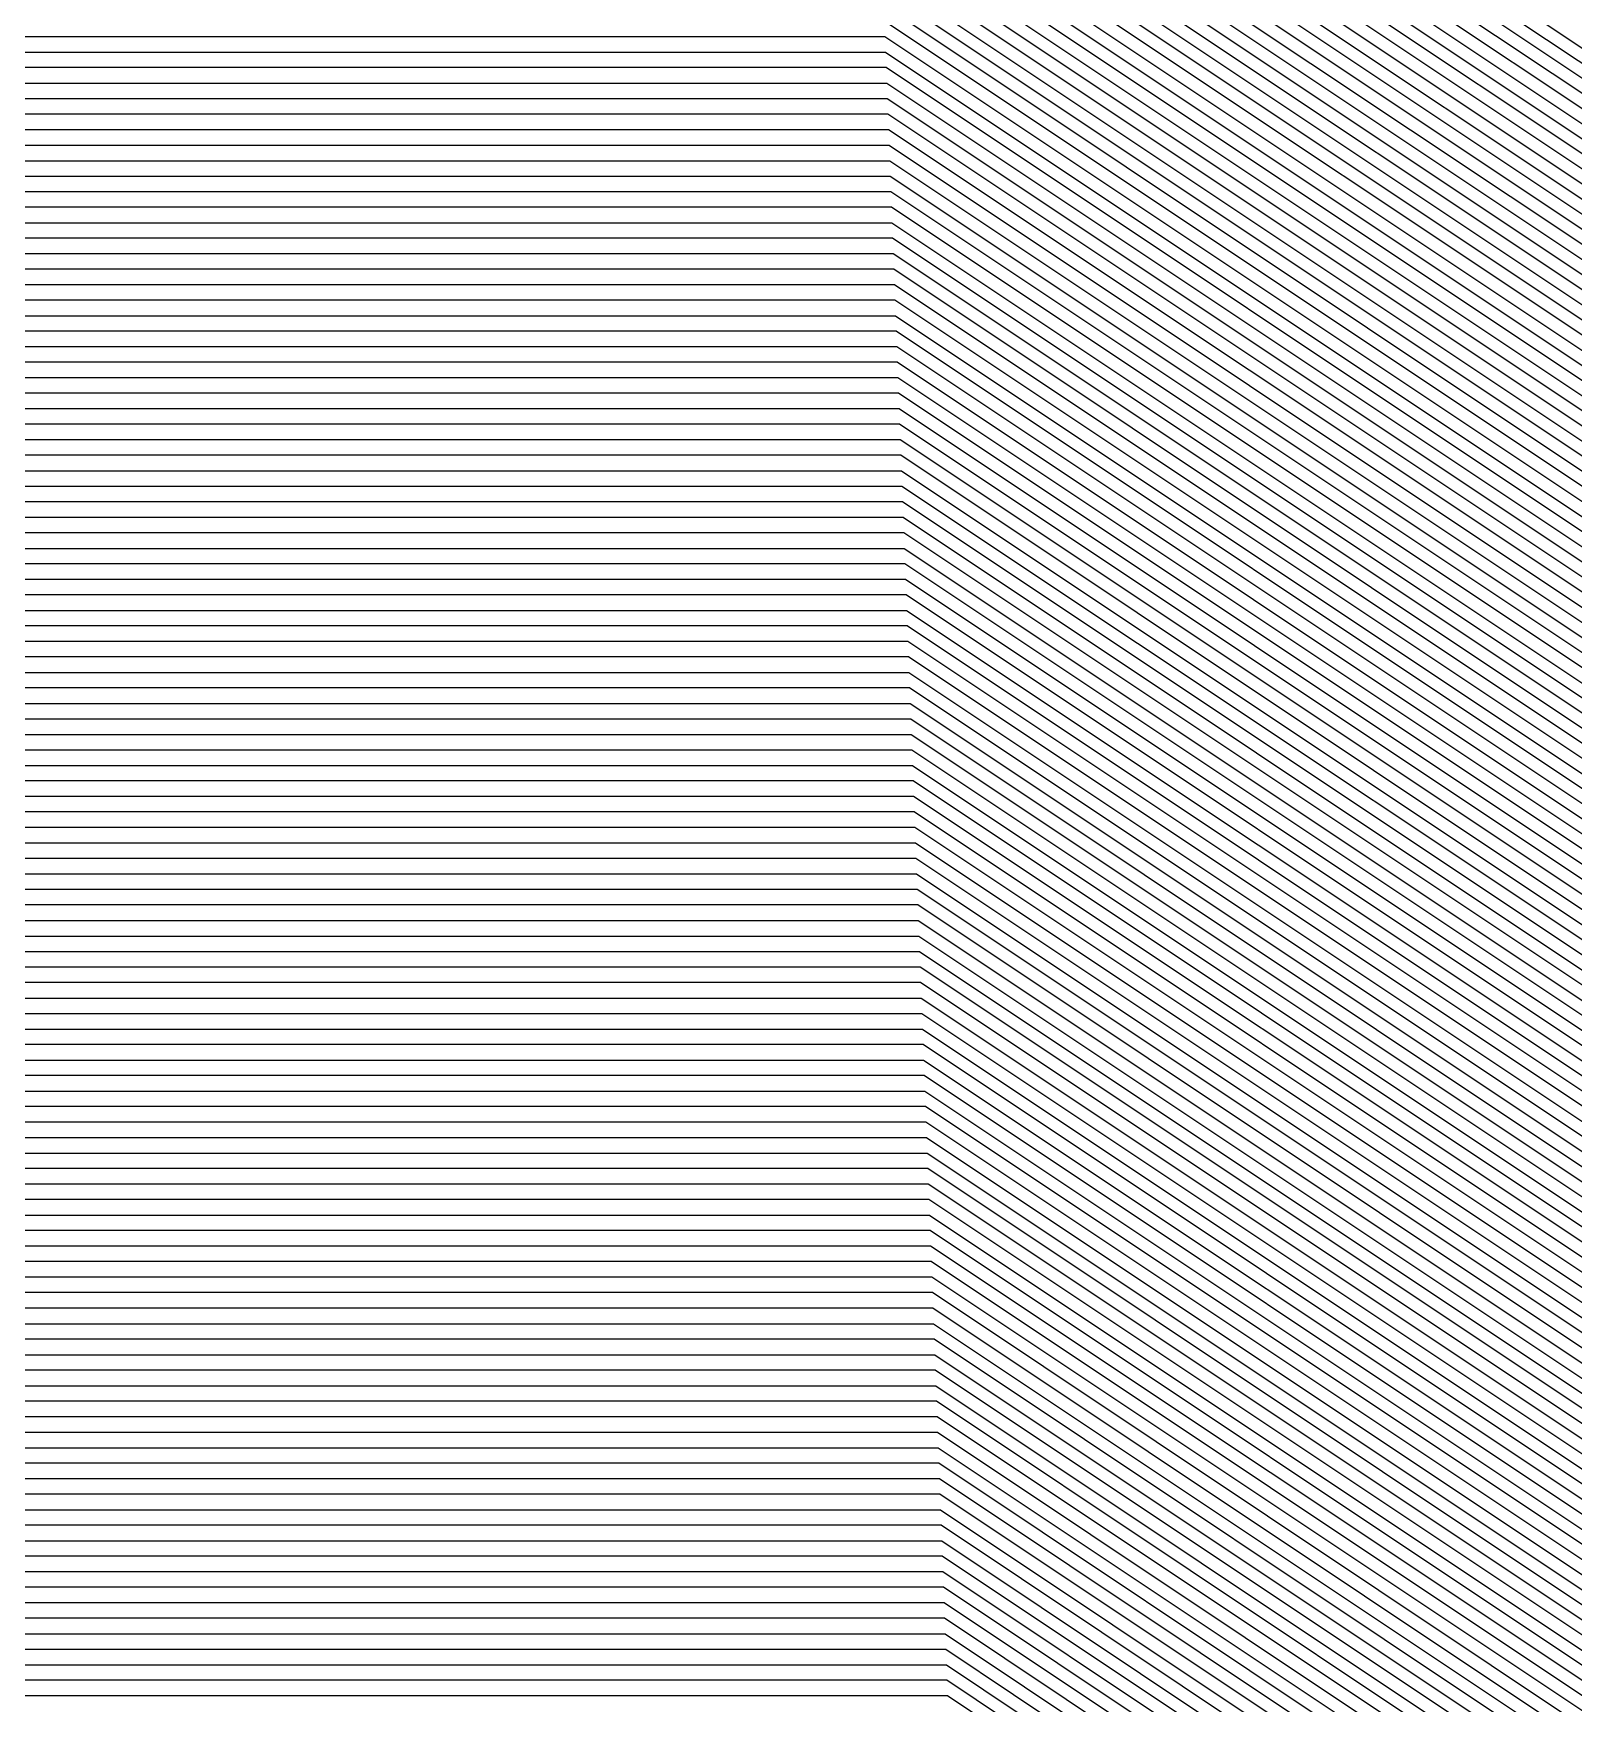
# Model space of a CAD drawing. Extents: x 7084 to 11035, y 13750 to 16729.
# Drawn here: x 8748.69 to 8791.9, y 14707.37 to 14754.21 of the extents above; entities that cross this region are included whole.
import ezdxf

# ---------------------------------------------------------------- set-up
doc = ezdxf.new("R2010")
doc.units = 0
doc.layers.add('Default', color=7, linetype='Continuous')

msp = doc.modelspace()

# ---------------------------------------------------------------- linework, layer by layer
at = {"layer": 'Default'}
for points in [[(8784.56, 14701.196), (8774.319, 14708.023), (8645.093, 14708.023), (8640.186, 14715.064), (8590.163, 14879.723), (8587.603, 14887.403), (8577.182, 14939.51), (8577.182, 14944.418), (8562.592, 15081.98), (8564.939, 15087.314), (8573.276, 15191.529), (8576.049, 15197.289), (8576.903, 15199.849), (8578.183, 15206.677), (8636.543, 15327.565)], [(8637.06, 15327.262), (8578.929, 15206.849), (8577.6, 15199.759), (8576.714, 15197.1), (8573.834, 15191.118), (8565.529, 15087.314), (8563.092, 15081.775), (8577.625, 14944.754), (8577.625, 14939.658), (8588.005, 14887.756), (8590.664, 14879.78), (8640.49, 14715.77), (8645.586, 14708.458), (8774.303, 14708.458), (8784.937, 14701.368), (8942.72, 14697.216)], [(8637.577, 15326.958), (8579.676, 15207.021), (8578.298, 15199.669), (8577.379, 15196.912), (8574.392, 15190.708), (8566.12, 15087.314), (8563.593, 15081.57), (8578.068, 14945.09), (8578.068, 14939.806), (8588.407, 14888.109), (8591.164, 14879.838), (8640.793, 14716.475), (8646.078, 14708.893), (8774.286, 14708.893), (8785.315, 14701.541), (8942.473, 14697.405), (8953.043, 14698.094), (9161.898, 14662.94)], [(8638.094, 15326.654), (8580.423, 15207.194), (8578.995, 15199.579), (8578.043, 15196.723), (8574.95, 15190.298), (8566.711, 15087.314), (8564.093, 15081.365), (8578.511, 14945.427), (8578.511, 14939.954), (8588.809, 14888.462), (8591.665, 14879.895), (8641.097, 14717.181), (8646.57, 14709.328), (8774.27, 14709.328), (8785.692, 14701.713), (8942.227, 14697.594)], [(8941.981, 14697.783), (8786.07, 14701.885), (8774.253, 14709.763), (8647.063, 14709.763), (8641.401, 14717.887), (8592.166, 14879.952), (8589.211, 14888.815), (8578.954, 14940.101), (8578.954, 14945.763), (8564.594, 15081.16), (8567.302, 15087.314), (8575.508, 15189.887), (8578.708, 15196.534), (8579.693, 15199.488), (8581.17, 15207.366), (8638.611, 15326.351)], [(8941.735, 14697.971), (8786.447, 14702.058), (8774.237, 14710.198), (8647.555, 14710.198), (8641.704, 14718.592), (8592.666, 14880.01), (8589.613, 14889.168), (8579.397, 14940.249), (8579.397, 14946.1), (8565.094, 15080.955), (8567.893, 15087.314), (8576.066, 15189.477), (8579.373, 15196.345), (8580.39, 15199.398), (8581.916, 15207.538), (8639.128, 15326.047)], [(8641.195, 15324.833), (8584.903, 15208.228), (8583.18, 15199.037), (8582.031, 15195.59), (8578.298, 15187.836), (8570.256, 15087.314), (8567.097, 15080.134), (8581.17, 14947.445), (8581.17, 14940.84), (8591.222, 14890.579), (8594.668, 14880.24), (8642.919, 14721.415), (8649.524, 14711.938), (8774.171, 14711.938), (8787.957, 14702.747), (8940.75, 14698.726)], [(8940.504, 14698.915), (8788.335, 14702.919), (8774.155, 14712.372), (8650.017, 14712.372), (8643.222, 14722.121), (8595.169, 14880.297), (8591.624, 14890.932), (8581.613, 14940.987), (8581.613, 14947.782), (8567.597, 15079.929), (8570.847, 15087.314), (8578.856, 15187.426), (8582.696, 15195.402), (8583.878, 15198.947), (8585.65, 15208.4), (8641.712, 15324.529)], [(8939.519, 14699.67), (8789.844, 14703.609), (8774.089, 14714.112), (8651.986, 14714.112), (8644.437, 14724.944), (8597.171, 14880.527), (8593.232, 14892.343), (8583.385, 14941.578), (8583.385, 14949.128), (8569.599, 15079.108), (8573.21, 15087.314), (8581.088, 15185.785), (8585.355, 15194.647), (8586.668, 15198.586), (8588.637, 15209.089), (8643.78, 15323.315)], [(8644.297, 15323.011), (8589.384, 15209.261), (8587.365, 15198.495), (8586.019, 15194.458), (8581.646, 15185.374), (8573.801, 15087.314), (8570.1, 15078.903), (8583.828, 14949.464), (8583.828, 14941.726), (8593.634, 14892.696), (8597.672, 14880.584), (8644.74, 14725.65), (8652.479, 14714.547), (8774.073, 14714.547), (8790.222, 14703.781), (8939.273, 14699.859), (8954.749, 14700.868), (9152.83, 14667.528)], [(8644.814, 15322.707), (8590.13, 15209.434), (8588.063, 15198.405), (8586.684, 15194.269), (8582.204, 15184.964), (8574.392, 15087.314), (8570.601, 15078.698), (8584.271, 14949.801), (8584.271, 14941.874), (8594.036, 14893.049), (8598.172, 14880.642), (8645.044, 14726.355), (8652.971, 14714.982), (8774.056, 14714.982), (8790.599, 14703.953), (8939.027, 14700.047), (8954.881, 14701.081)], [(8938.781, 14700.236), (8790.977, 14704.126), (8774.04, 14715.417), (8653.463, 14715.417), (8645.348, 14727.061), (8598.673, 14880.699), (8594.439, 14893.402), (8584.715, 14942.021), (8584.715, 14950.137), (8571.101, 15078.493), (8574.983, 15087.314), (8582.762, 15184.554), (8587.349, 15194.081), (8588.76, 15198.315), (8590.877, 15209.606), (8645.331, 15322.404)], [(8938.535, 14700.425), (8791.354, 14704.298), (8774.024, 14715.852), (8653.956, 14715.852), (8645.651, 14727.767), (8599.173, 14880.757), (8594.841, 14893.755), (8585.158, 14942.169), (8585.158, 14950.473), (8571.602, 15078.288), (8575.573, 15087.314), (8583.32, 15184.143), (8588.013, 15193.892), (8589.458, 15198.225), (8591.624, 15209.778), (8645.848, 15322.1)], [(8646.365, 15321.796), (8592.371, 15209.951), (8590.155, 15198.134), (8588.678, 15193.703), (8583.878, 15183.733), (8576.164, 15087.314), (8572.102, 15078.083), (8585.601, 14950.81), (8585.601, 14942.317), (8595.243, 14894.108), (8599.674, 14880.814), (8645.955, 14728.472), (8654.448, 14716.287), (8774.007, 14716.287), (8791.732, 14704.47), (8938.288, 14700.614), (8955.275, 14701.721), (9150.04, 14668.939)], [(8647.399, 15321.189), (8593.864, 15210.295), (8591.55, 15197.954), (8590.007, 15193.326), (8584.994, 15182.912), (8577.346, 15087.314), (8573.103, 15077.672), (8586.487, 14951.483), (8586.487, 14942.612), (8596.047, 14894.813), (8600.675, 14880.929), (8646.562, 14729.884), (8655.433, 14717.156), (8773.974, 14717.156), (8792.487, 14704.815)], [(8792.864, 14704.987), (8773.958, 14717.591), (8655.925, 14717.591), (8646.866, 14730.589), (8601.176, 14880.986), (8596.449, 14895.166), (8586.93, 14942.76), (8586.93, 14951.819), (8573.604, 15077.467), (8577.937, 15087.314), (8585.552, 15182.502), (8590.672, 15193.137), (8592.248, 15197.864), (8594.611, 15210.468), (8647.916, 15320.886)], [(8648.433, 15320.582), (8595.358, 15210.64), (8592.945, 15197.773), (8591.337, 15192.948), (8586.11, 15182.092), (8578.527, 15087.314), (8574.104, 15077.262), (8587.373, 14952.156), (8587.373, 14942.908), (8596.851, 14895.519), (8601.676, 14881.044), (8647.169, 14731.295), (8656.417, 14718.026), (8773.942, 14718.026), (8793.242, 14705.16), (8937.304, 14701.368), (8955.8, 14702.575)], [(8793.619, 14705.332), (8773.925, 14718.461), (8656.91, 14718.461), (8647.473, 14732.001), (8602.177, 14881.101), (8597.253, 14895.872), (8587.816, 14943.055), (8587.816, 14952.492), (8574.605, 15077.057), (8579.118, 15087.314), (8586.668, 15181.682), (8592.001, 15192.759), (8593.643, 15197.683), (8596.104, 15210.812), (8648.95, 15320.278)], [(8793.997, 14705.504), (8773.909, 14718.896), (8657.402, 14718.896), (8647.777, 14732.707), (8602.677, 14881.159), (8597.655, 14896.225), (8588.26, 14943.203), (8588.26, 14952.829), (8575.106, 15076.852), (8579.709, 15087.314), (8587.226, 15181.271), (8592.666, 15192.571), (8594.34, 15197.593), (8596.851, 15210.985), (8649.467, 15319.975)], [(8794.374, 14705.676), (8773.892, 14719.331), (8657.894, 14719.331), (8648.08, 14733.412), (8603.178, 14881.216), (8598.057, 14896.577), (8588.703, 14943.351), (8588.703, 14953.165), (8575.606, 15076.647), (8580.3, 15087.314), (8587.784, 15180.861), (8593.331, 15192.382), (8595.038, 15197.502), (8597.598, 15211.157), (8649.984, 15319.671)], [(9198.389, 14676.111), (9181.863, 14683.069), (9164.901, 14683.504), (9144.46, 14671.762), (8956.325, 14703.428), (8936.319, 14702.123), (8794.752, 14705.849), (8773.876, 14719.766), (8658.387, 14719.766), (8648.384, 14734.118), (8603.678, 14881.274), (8598.459, 14896.93), (8589.146, 14943.498), (8589.146, 14953.501), (8576.107, 15076.442), (8580.891, 15087.314), (8588.342, 15180.451), (8593.995, 15192.193), (8595.735, 15197.412), (8598.345, 15211.329), (8650.501, 15319.368)], [(8795.129, 14706.021), (8773.859, 14720.201), (8658.879, 14720.201), (8648.687, 14734.824), (8604.179, 14881.331), (8598.861, 14897.283), (8589.589, 14943.646), (8589.589, 14953.838), (8576.607, 15076.236), (8581.482, 15087.314), (8588.9, 15180.04), (8594.66, 15192.005), (8596.433, 15197.322), (8599.091, 15211.502), (8651.018, 15319.064)], [(9199.029, 14676.981), (9181.879, 14684.202), (9164.278, 14684.653), (9143.065, 14672.467), (8956.587, 14703.855), (8935.827, 14702.501), (8795.507, 14706.193), (8773.843, 14720.636), (8659.371, 14720.636), (8648.991, 14735.529), (8604.679, 14881.388), (8599.264, 14897.636), (8590.032, 14943.794), (8590.032, 14954.174), (8577.108, 15076.031), (8582.072, 15087.314), (8589.458, 15179.63), (8595.325, 15191.816), (8597.13, 15197.232), (8599.838, 15211.674), (8651.535, 15318.76)], [(8796.261, 14706.538), (8773.81, 14721.506), (8660.356, 14721.506), (8649.598, 14736.941), (8605.681, 14881.503), (8600.068, 14898.342), (8590.918, 14944.089), (8590.918, 14954.847), (8578.109, 15075.621), (8583.254, 15087.314), (8590.574, 15178.81), (8596.654, 15191.438), (8598.525, 15197.051), (8601.331, 15212.019), (8652.569, 15318.153)], [(8796.639, 14706.71), (8773.794, 14721.941), (8660.848, 14721.941), (8649.902, 14737.646), (8606.181, 14881.561), (8600.47, 14898.695), (8591.361, 14944.237), (8591.361, 14955.184), (8578.609, 15075.416), (8583.845, 15087.314), (8591.132, 15178.399), (8597.319, 15191.25), (8599.223, 15196.961), (8602.078, 15212.191), (8653.086, 15317.849)], [(8797.016, 14706.883), (8773.777, 14722.375), (8661.341, 14722.375), (8650.205, 14738.352), (8606.682, 14881.618), (8600.872, 14899.047), (8591.804, 14944.385), (8591.804, 14955.52), (8579.11, 15075.211), (8584.436, 15087.314), (8591.69, 15177.989), (8597.983, 15191.061), (8599.92, 15196.871), (8602.825, 15212.363), (8653.603, 15317.546)], [(8654.12, 15317.242), (8603.572, 15212.536), (8600.618, 15196.78), (8598.648, 15190.872), (8592.248, 15177.579), (8585.026, 15087.314), (8579.611, 15075.006), (8592.248, 14955.856), (8592.248, 14944.532), (8601.274, 14899.4), (8607.182, 14881.676), (8650.509, 14739.058), (8661.833, 14722.81), (8773.761, 14722.81), (8797.394, 14707.055), (8934.596, 14703.445)], [(8798.149, 14707.4), (8773.728, 14723.68), (8662.818, 14723.68), (8651.116, 14740.469), (8608.183, 14881.791), (8602.078, 14900.106), (8593.134, 14944.828), (8593.134, 14956.529), (8580.612, 15074.595), (8586.208, 15087.314), (8593.364, 15176.758), (8599.977, 15190.495), (8602.013, 15196.6), (8605.065, 15212.88), (8655.154, 15316.635)], [(8798.526, 14707.572), (8773.712, 14724.115), (8663.31, 14724.115), (8651.42, 14741.175), (8608.684, 14881.848), (8602.48, 14900.459), (8593.577, 14944.976), (8593.577, 14956.866), (8581.112, 15074.39), (8586.799, 15087.314), (8593.922, 15176.348), (8600.642, 15190.306), (8602.71, 15196.51), (8605.812, 15213.053), (8655.671, 15316.331)], [(8656.188, 15316.028), (8606.559, 15213.225), (8603.408, 15196.419), (8601.307, 15190.117), (8594.48, 15175.937), (8587.39, 15087.314), (8581.613, 15074.185), (8594.02, 14957.202), (8594.02, 14945.123), (8602.882, 14900.812), (8609.184, 14881.905), (8651.724, 14741.881), (8663.803, 14724.55), (8773.695, 14724.55), (8798.904, 14707.744)], [(8799.281, 14707.917), (8773.679, 14724.985), (8664.295, 14724.985), (8652.027, 14742.586), (8609.685, 14881.963), (8603.284, 14901.165), (8594.463, 14945.271), (8594.463, 14957.539), (8582.113, 15073.98), (8587.981, 15087.314), (8595.038, 15175.527), (8601.972, 15189.928), (8604.105, 15196.329), (8607.305, 15213.397), (8656.705, 15315.724)], [(8657.222, 15315.421), (8608.052, 15213.57), (8604.803, 15196.239), (8602.636, 15189.74), (8595.596, 15175.117), (8588.571, 15087.314), (8582.614, 15073.775), (8594.906, 14957.875), (8594.906, 14945.419), (8603.687, 14901.517), (8610.186, 14882.02), (8652.331, 14743.292), (8664.787, 14725.42), (8773.663, 14725.42), (8799.659, 14708.089), (8933.119, 14704.577), (8958.032, 14706.202), (9135.393, 14676.349)], [(8800.036, 14708.261), (8773.646, 14725.855), (8665.28, 14725.855), (8652.634, 14743.998), (8610.686, 14882.078), (8604.089, 14901.87), (8595.349, 14945.566), (8595.349, 14958.212), (8583.115, 15073.569), (8589.162, 15087.314), (8596.154, 15174.707), (8603.301, 15189.551), (8605.5, 15196.148), (8608.799, 15213.742), (8657.738, 15315.117)], [(8658.255, 15314.813), (8609.546, 15213.914), (8606.198, 15196.058), (8603.966, 15189.362), (8596.712, 15174.296), (8589.753, 15087.314), (8583.615, 15073.364), (8595.792, 14958.548), (8595.792, 14945.714), (8604.491, 14902.223), (8611.187, 14882.135), (8652.938, 14744.704), (8665.772, 14726.29), (8773.63, 14726.29), (8800.414, 14708.434)], [(8658.772, 15314.51), (8610.292, 15214.086), (8606.895, 15195.968), (8604.63, 15189.174), (8597.27, 15173.886), (8590.344, 15087.314), (8584.116, 15073.159), (8596.236, 14958.884), (8596.236, 14945.862), (8604.893, 14902.576), (8611.687, 14882.193), (8653.242, 14745.409), (8666.264, 14726.725), (8773.613, 14726.725), (8800.791, 14708.606), (8932.38, 14705.143), (8958.426, 14706.842), (9133.3, 14677.407), (9159.912, 14692.695), (9181.994, 14692.129), (9203.51, 14683.069)], [(8801.546, 14708.951), (8773.58, 14727.594), (8667.249, 14727.594), (8653.849, 14746.821), (8612.688, 14882.307), (8605.697, 14903.282), (8597.122, 14946.157), (8597.122, 14959.557), (8585.117, 15072.749), (8591.525, 15087.314), (8598.386, 15173.065), (8605.96, 15188.796), (8608.29, 15195.787), (8611.786, 15214.431), (8659.806, 15313.902)], [(8801.923, 14709.123), (8773.564, 14728.029), (8667.741, 14728.029), (8654.153, 14747.526), (8613.189, 14882.365), (8606.099, 14903.635), (8597.565, 14946.305), (8597.565, 14959.894), (8585.617, 15072.544), (8592.116, 15087.314), (8598.944, 15172.655), (8606.624, 15188.607), (8608.988, 15195.697), (8612.532, 15214.603), (8660.323, 15313.599)], [(8661.357, 15312.992), (8614.026, 15214.948), (8610.383, 15195.517), (8607.954, 15188.23), (8600.06, 15171.835), (8593.298, 15087.314), (8586.618, 15072.133), (8598.451, 14960.567), (8598.451, 14946.6), (8606.903, 14904.34), (8614.19, 14882.48), (8654.76, 14748.938), (8668.726, 14728.899), (8773.531, 14728.899), (8802.678, 14709.468), (8931.149, 14706.087), (8959.082, 14707.909), (9129.813, 14679.172), (9158.353, 14695.567), (9182.035, 14694.96), (9205.11, 14685.244), (9219.683, 14684.637)], [(8803.811, 14709.985), (8773.482, 14730.204), (8670.203, 14730.204), (8655.671, 14751.055), (8615.692, 14882.652), (8608.109, 14905.399), (8599.781, 14947.043), (8599.781, 14961.576), (8588.12, 15071.518), (8595.07, 15087.314), (8601.734, 15170.604), (8609.948, 15187.664), (8612.475, 15195.246), (8616.266, 15215.465), (8662.908, 15312.081)], [(8663.425, 15311.777), (8617.013, 15215.637), (8613.173, 15195.156), (8610.612, 15187.475), (8602.292, 15170.193), (8595.661, 15087.314), (8588.621, 15071.313), (8600.224, 14961.912), (8600.224, 14947.191), (8608.512, 14905.752), (8616.192, 14882.71), (8655.974, 14751.761), (8670.696, 14730.639), (8773.466, 14730.639), (8804.188, 14710.157), (8930.165, 14706.842), (8959.607, 14708.762)], [(8804.566, 14710.329), (8773.449, 14731.074), (8671.188, 14731.074), (8656.278, 14752.466), (8616.693, 14882.767), (8608.914, 14906.104), (8600.667, 14947.339), (8600.667, 14962.249), (8589.121, 15071.108), (8596.252, 15087.314), (8602.85, 15169.783), (8611.277, 15187.286), (8613.87, 15195.065), (8617.76, 15215.81), (8663.942, 15311.474)], [(8664.459, 15311.17), (8618.506, 15215.982), (8614.567, 15194.975), (8611.942, 15187.097), (8603.408, 15169.373), (8596.843, 15087.314), (8589.622, 15070.903), (8601.11, 14962.585), (8601.11, 14947.487), (8609.316, 14906.457), (8617.193, 14882.824), (8656.581, 14753.172), (8671.68, 14731.509), (8773.433, 14731.509), (8804.943, 14710.502)], [(9463.922, 14692.998), (9430.689, 14684.358), (9223.302, 14687.624), (9207.35, 14688.288), (9182.092, 14698.923), (9156.17, 14699.588), (9124.931, 14681.642), (8960.001, 14709.402), (8929.426, 14707.408), (8805.321, 14710.674), (8773.416, 14731.943), (8672.173, 14731.943), (8656.885, 14753.878), (8617.694, 14882.882), (8609.718, 14906.81), (8601.553, 14947.634), (8601.553, 14962.922), (8590.122, 15070.697), (8597.434, 15087.314), (8603.966, 15168.963), (8612.606, 15186.909), (8615.265, 15194.885), (8619.253, 15216.154), (8664.976, 15310.866)], [(8805.698, 14710.846), (8773.4, 14732.378), (8672.665, 14732.378), (8657.189, 14754.583), (8618.194, 14882.939), (8610.12, 14907.163), (8601.996, 14947.782), (8601.996, 14963.258), (8590.623, 15070.492), (8598.025, 15087.314), (8604.524, 15168.552), (8613.271, 15186.72), (8615.962, 15194.795), (8620, 15216.327), (8665.493, 15310.563)], [(8806.076, 14711.018), (8773.384, 14732.813), (8673.157, 14732.813), (8657.492, 14755.289), (8618.695, 14882.997), (8610.522, 14907.516), (8602.439, 14947.93), (8602.439, 14963.595), (8591.123, 15070.287), (8598.615, 15087.314), (8605.082, 15168.142), (8613.936, 15186.531), (8616.66, 15194.704), (8620.746, 15216.499), (8666.01, 15310.259)], [(8667.561, 15309.348), (8622.987, 15217.016), (8618.752, 15194.433), (8615.93, 15185.965), (8606.756, 15166.911), (8600.388, 15087.314), (8592.625, 15069.672), (8603.769, 14964.604), (8603.769, 14948.373), (8611.728, 14908.574), (8620.197, 14883.169), (8658.403, 14757.406), (8674.634, 14734.118), (8773.334, 14734.118), (8807.208, 14711.535)], [(8668.078, 15309.045), (8623.733, 15217.188), (8619.45, 15194.343), (8616.594, 15185.776), (8607.314, 15166.501), (8600.979, 15087.314), (8593.126, 15069.467), (8604.212, 14964.94), (8604.212, 14948.52), (8612.13, 14908.927), (8620.697, 14883.227), (8658.707, 14758.112), (8675.127, 14734.553), (8773.318, 14734.553), (8807.586, 14711.708), (8927.949, 14708.54), (8960.789, 14710.682)], [(8668.595, 15308.741), (8624.48, 15217.361), (8620.147, 15194.253), (8617.259, 15185.588), (8607.872, 15166.09), (8601.569, 15087.314), (8593.626, 15069.261), (8604.655, 14965.277), (8604.655, 14948.668), (8612.532, 14909.28), (8621.198, 14883.284), (8659.01, 14758.818), (8675.619, 14734.988), (8773.301, 14734.988), (8807.963, 14711.88), (8927.703, 14708.729), (8960.92, 14710.895), (9120.048, 14684.112)], [(8669.112, 15308.437), (8625.227, 15217.533), (8620.845, 15194.163), (8617.924, 15185.399), (8608.43, 15165.68), (8602.16, 15087.314), (8594.127, 15069.056), (8605.098, 14965.613), (8605.098, 14948.816), (8612.935, 14909.633), (8621.698, 14883.341), (8659.314, 14759.523), (8676.111, 14735.423), (8773.285, 14735.423), (8808.34, 14712.052), (8927.457, 14708.918), (8961.051, 14711.109), (9119.351, 14684.464)], [(8808.718, 14712.225), (8773.269, 14735.858), (8676.604, 14735.858), (8659.618, 14760.229), (8622.199, 14883.399), (8613.337, 14909.986), (8605.541, 14948.964), (8605.541, 14965.95), (8594.627, 15068.851), (8602.751, 15087.314), (8608.988, 15165.27), (8618.588, 15185.21), (8621.542, 15194.072), (8625.974, 15217.705), (8669.629, 15308.134)], [(8670.146, 15307.83), (8626.72, 15217.878), (8622.24, 15193.982), (8619.253, 15185.021), (8609.546, 15164.86), (8603.342, 15087.314), (8595.128, 15068.646), (8605.984, 14966.286), (8605.984, 14949.111), (8613.739, 14910.339), (8622.7, 14883.456), (8659.921, 14760.935), (8677.096, 14736.293), (8773.252, 14736.293), (8809.095, 14712.397), (8926.964, 14709.295), (8961.314, 14711.536), (9117.956, 14685.17)], [(8809.473, 14712.569), (8773.236, 14736.727), (8677.588, 14736.727), (8660.225, 14761.64), (8623.2, 14883.514), (8614.141, 14910.692), (8606.427, 14949.259), (8606.427, 14966.623), (8595.628, 15068.441), (8603.933, 15087.314), (8610.104, 15164.449), (8619.918, 15184.833), (8622.937, 15193.892), (8627.467, 15218.05), (8670.663, 15307.526)], [(8809.85, 14712.742), (8773.219, 14737.162), (8678.081, 14737.162), (8660.528, 14762.346), (8623.701, 14883.571), (8614.543, 14911.044), (8606.87, 14949.407), (8606.87, 14966.959), (8596.129, 15068.236), (8604.524, 15087.314), (8610.662, 15164.039), (8620.582, 15184.644), (8623.635, 15193.802), (8628.214, 15218.222), (8671.18, 15307.223)], [(8810.228, 14712.914), (8773.203, 14737.597), (8678.573, 14737.597), (8660.832, 14763.052), (8624.201, 14883.629), (8614.945, 14911.397), (8607.314, 14949.554), (8607.314, 14967.295), (8596.63, 15068.031), (8605.114, 15087.314), (8611.219, 15163.629), (8621.247, 15184.455), (8624.332, 15193.711), (8628.961, 15218.395), (8671.697, 15306.919)], [(8810.983, 14713.259), (8773.17, 14738.467), (8679.558, 14738.467), (8661.439, 14764.463), (8625.202, 14883.744), (8615.749, 14912.103), (8608.2, 14949.85), (8608.2, 14967.968), (8597.631, 15067.62), (8606.296, 15087.314), (8612.335, 15162.808), (8622.576, 15184.078), (8625.727, 15193.531), (8630.454, 15218.739), (8672.731, 15306.312)], [(8811.36, 14713.431), (8773.154, 14738.902), (8680.05, 14738.902), (8661.743, 14765.169), (8625.703, 14883.801), (8616.151, 14912.456), (8608.643, 14949.998), (8608.643, 14968.305), (8598.131, 15067.415), (8606.887, 15087.314), (8612.893, 15162.398), (8623.241, 15183.889), (8626.425, 15193.441), (8631.201, 15218.912), (8673.248, 15306.008)], [(8811.738, 14713.603), (8773.137, 14739.337), (8680.543, 14739.337), (8662.047, 14765.875), (8626.203, 14883.858), (8616.553, 14912.809), (8609.086, 14950.145), (8609.086, 14968.641), (8598.632, 15067.21), (8607.478, 15087.314), (8613.451, 15161.988), (8623.906, 15183.7), (8627.122, 15193.35), (8631.947, 15219.084), (8673.765, 15305.705)], [(8675.315, 15304.794), (8634.188, 15219.601), (8629.215, 15193.08), (8625.9, 15183.134), (8615.125, 15160.757), (8609.25, 15087.314), (8600.133, 15066.595), (8610.415, 14969.651), (8610.415, 14950.588), (8617.76, 14913.867), (8627.705, 14884.031), (8662.957, 14767.992), (8682.02, 14740.642), (8773.088, 14740.642), (8812.87, 14714.12)], [(8813.248, 14714.293), (8773.072, 14741.077), (8682.512, 14741.077), (8663.261, 14768.697), (8628.206, 14884.088), (8618.162, 14914.22), (8610.858, 14950.736), (8610.858, 14969.987), (8600.634, 15066.389), (8609.841, 15087.314), (8615.683, 15160.346), (8626.564, 15182.945), (8629.912, 15192.989), (8634.934, 15219.773), (8675.832, 15304.49)], [(8676.866, 15303.883), (8636.428, 15220.118), (8631.307, 15192.809), (8627.894, 15182.568), (8616.799, 15159.526), (8611.023, 15087.314), (8601.635, 15065.979), (8611.745, 14970.66), (8611.745, 14951.031), (8618.966, 14914.926), (8629.207, 14884.203), (8663.868, 14770.109), (8683.497, 14741.946), (8773.039, 14741.946), (8814.003, 14714.637)], [(8815.135, 14715.154), (8772.99, 14743.251), (8684.974, 14743.251), (8664.779, 14772.226), (8630.708, 14884.375), (8620.172, 14915.984), (8613.074, 14951.475), (8613.074, 14971.669), (8603.137, 15065.364), (8612.795, 15087.314), (8618.473, 15158.295), (8629.888, 15182.002), (8633.4, 15192.538), (8638.668, 15220.635), (8678.417, 15302.972)], [(8815.512, 14715.327), (8772.973, 14743.686), (8685.466, 14743.686), (8665.083, 14772.932), (8631.209, 14884.433), (8620.574, 14916.337), (8613.517, 14951.622), (8613.517, 14972.006), (8603.637, 15065.158), (8613.386, 15087.314), (8619.031, 15157.885), (8630.552, 15181.813), (8634.097, 15192.448), (8639.415, 15220.807), (8678.934, 15302.669)], [(8815.89, 14715.499), (8772.957, 14744.121), (8685.958, 14744.121), (8665.386, 14773.637), (8631.71, 14884.49), (8620.976, 14916.69), (8613.96, 14951.77), (8613.96, 14972.342), (8604.138, 15064.953), (8613.977, 15087.314), (8619.589, 15157.474), (8631.217, 15181.624), (8634.795, 15192.357), (8640.162, 15220.979), (8679.451, 15302.365)], [(9182.33, 14715.343), (9147.127, 14716.246), (9104.703, 14691.874), (8963.809, 14715.589), (8922.287, 14712.881), (8816.267, 14715.671), (8772.94, 14744.556), (8686.451, 14744.556), (8665.69, 14774.343), (8632.21, 14884.548), (8621.378, 14917.043), (8614.403, 14951.918), (8614.403, 14972.678), (8604.638, 15064.748), (8614.568, 15087.314), (8620.147, 15157.064), (8631.882, 15181.435), (8635.492, 15192.267), (8640.908, 15221.152), (8679.968, 15302.061)], [(9216.951, 14701.336), (9182.339, 14715.909), (9146.816, 14716.82), (9104.006, 14692.227), (8963.94, 14715.803), (8922.041, 14713.07), (8816.645, 14715.844), (8772.924, 14744.991), (8686.943, 14744.991), (8665.994, 14775.049), (8632.711, 14884.605), (8621.78, 14917.396), (8614.846, 14952.065), (8614.846, 14973.015), (8605.139, 15064.543), (8615.158, 15087.314), (8620.705, 15156.654), (8632.547, 15181.247), (8636.19, 15192.177), (8641.655, 15221.324), (8680.485, 15301.758)], [(8817.022, 14716.016), (8772.908, 14745.426), (8687.435, 14745.426), (8666.297, 14775.754), (8633.211, 14884.663), (8622.183, 14917.749), (8615.29, 14952.213), (8615.29, 14973.351), (8605.64, 15064.338), (8615.749, 15087.314), (8621.263, 15156.243), (8633.211, 15181.058), (8636.887, 15192.087), (8642.402, 15221.496), (8681.002, 15301.454)], [(8817.4, 14716.188), (8772.891, 14745.861), (8687.928, 14745.861), (8666.601, 14776.46), (8633.712, 14884.72), (8622.585, 14918.101), (8615.733, 14952.361), (8615.733, 14973.688), (8606.14, 15064.133), (8616.34, 15087.314), (8621.821, 15155.833), (8633.876, 15180.869), (8637.585, 15191.996), (8643.148, 15221.669), (8681.519, 15301.151)], [(8682.036, 15300.847), (8643.895, 15221.841), (8638.282, 15191.906), (8634.541, 15180.68), (8622.379, 15155.423), (8616.931, 15087.314), (8606.641, 15063.928), (8616.176, 14974.024), (8616.176, 14952.509), (8622.987, 14918.454), (8634.212, 14884.777), (8666.904, 14777.166), (8688.42, 14746.295), (8772.875, 14746.295), (8817.777, 14716.361)], [(8819.287, 14717.05), (8772.809, 14748.035), (8690.39, 14748.035), (8668.119, 14779.989), (8636.215, 14885.007), (8624.595, 14919.866), (8617.948, 14953.099), (8617.948, 14975.37), (8608.643, 15063.107), (8619.294, 15087.314), (8624.611, 15153.782), (8637.199, 15179.926), (8641.072, 15191.545), (8646.882, 15222.53), (8684.104, 15299.632)], [(8819.665, 14717.222), (8772.793, 14748.47), (8690.882, 14748.47), (8668.422, 14780.694), (8636.715, 14885.065), (8624.997, 14920.219), (8618.391, 14953.247), (8618.391, 14975.706), (8609.143, 15062.902), (8619.885, 15087.314), (8625.169, 15153.371), (8637.864, 15179.737), (8641.77, 15191.455), (8647.629, 15222.703), (8684.621, 15299.329)], [(8685.138, 15299.025), (8648.376, 15222.875), (8642.467, 15191.364), (8638.529, 15179.548), (8625.727, 15152.961), (8620.476, 15087.314), (8609.644, 15062.697), (8618.835, 14976.043), (8618.835, 14953.395), (8625.399, 14920.571), (8637.216, 14885.122), (8668.726, 14781.4), (8691.374, 14748.905), (8772.776, 14748.905), (8820.042, 14717.394)], [(8820.797, 14717.739), (8772.744, 14749.775), (8692.359, 14749.775), (8669.333, 14782.811), (8638.217, 14885.237), (8626.203, 14921.277), (8619.721, 14953.69), (8619.721, 14976.716), (8610.645, 15062.286), (8621.657, 15087.314), (8626.843, 15152.141), (8639.858, 15179.171), (8643.862, 15191.184), (8649.869, 15223.22), (8686.172, 15298.418)], [(8686.689, 15298.114), (8650.616, 15223.392), (8644.56, 15191.094), (8640.523, 15178.982), (8627.401, 15151.73), (8622.248, 15087.314), (8611.146, 15062.081), (8620.164, 14977.052), (8620.164, 14953.838), (8626.605, 14921.63), (8638.717, 14885.294), (8669.637, 14783.517), (8692.851, 14750.21), (8772.727, 14750.21), (8821.174, 14717.911)], [(8687.206, 15297.811), (8651.363, 15223.564), (8645.257, 15191.003), (8641.187, 15178.793), (8627.959, 15151.32), (8622.839, 15087.314), (8611.646, 15061.876), (8620.607, 14977.389), (8620.607, 14953.986), (8627.008, 14921.983), (8639.218, 14885.352), (8669.941, 14784.223), (8693.344, 14750.645), (8772.711, 14750.645), (8821.552, 14718.084)], [(8822.684, 14718.601), (8772.661, 14751.949), (8694.821, 14751.949), (8670.851, 14786.34), (8640.72, 14885.524), (8628.214, 14923.041), (8621.936, 14954.429), (8621.936, 14978.398), (8613.148, 15061.261), (8624.611, 15087.314), (8629.633, 15150.089), (8643.181, 15178.227), (8647.35, 15190.733), (8653.603, 15224.081), (8688.757, 15296.9)], [(8689.791, 15296.293), (8655.096, 15224.426), (8648.745, 15190.552), (8644.511, 15177.849), (8630.749, 15149.268), (8625.793, 15087.314), (8614.149, 15060.85), (8622.823, 14979.071), (8622.823, 14954.724), (8629.018, 14923.747), (8641.721, 14885.639), (8671.459, 14787.751), (8695.805, 14752.819), (8772.629, 14752.819), (8823.439, 14718.945)], [(8823.817, 14719.118), (8772.612, 14753.254), (8696.298, 14753.254), (8671.762, 14788.457), (8642.221, 14885.696), (8629.42, 14924.1), (8623.266, 14954.872), (8623.266, 14979.407), (8614.65, 15060.645), (8626.384, 15087.314), (8631.307, 15148.858), (8645.175, 15177.661), (8649.442, 15190.462), (8655.843, 15224.598), (8690.308, 15295.989)], [(8690.824, 15295.685), (8656.59, 15224.77), (8650.14, 15190.372), (8645.84, 15177.472), (8631.865, 15148.448), (8626.975, 15087.314), (8615.15, 15060.44), (8623.709, 14979.744), (8623.709, 14955.02), (8629.822, 14924.453), (8642.722, 14885.754), (8672.066, 14789.163), (8696.79, 14753.689), (8772.596, 14753.689), (8824.194, 14719.29), (8917.117, 14716.845), (8966.566, 14720.07), (9090.056, 14699.284), (9140.579, 14728.308), (9182.503, 14727.233), (9223.351, 14710.034), (9249.151, 14708.959)], [(8691.341, 15295.382), (8657.336, 15224.943), (8650.837, 15190.281), (8646.505, 15177.283), (8632.423, 15148.038), (8627.566, 15087.314), (8615.651, 15060.235), (8624.152, 14980.08), (8624.152, 14955.167), (8630.224, 14924.806), (8643.222, 14885.811), (8672.37, 14789.869), (8697.282, 14754.124), (8772.579, 14754.124), (8824.572, 14719.462), (8916.871, 14717.033), (8966.697, 14720.283), (9089.358, 14699.637), (9140.267, 14728.883), (9182.511, 14727.8), (9223.672, 14710.469), (9249.668, 14709.386)], [(8824.949, 14719.635), (8772.563, 14754.559), (8697.775, 14754.559), (8672.673, 14790.574), (8643.723, 14885.869), (8630.626, 14925.158), (8624.595, 14955.315), (8624.595, 14980.417), (8616.151, 15060.03), (8628.156, 15087.314), (8632.981, 15147.627), (8647.169, 15177.094), (8651.535, 15190.191), (8658.083, 15225.115), (8691.858, 15295.078)], [(8825.704, 14719.979), (8772.53, 14755.429), (8698.76, 14755.429), (8673.28, 14791.986), (8644.724, 14885.984), (8631.431, 14925.864), (8625.481, 14955.61), (8625.481, 14981.09), (8617.152, 15059.62), (8629.338, 15087.314), (8634.097, 15146.807), (8648.499, 15176.717), (8652.93, 15190.011), (8659.577, 15225.46), (8692.892, 15294.471)], [(8826.459, 14720.324), (8772.497, 14756.298), (8699.744, 14756.298), (8673.888, 14793.397), (8645.725, 14886.099), (8632.235, 14926.57), (8626.368, 14955.906), (8626.368, 14981.762), (8618.153, 15059.209), (8630.52, 15087.314), (8635.213, 15145.986), (8649.828, 15176.34), (8654.325, 15189.83), (8661.07, 15225.804), (8693.926, 15293.864)], [(8694.96, 15293.257), (8662.564, 15226.149), (8655.72, 15189.649), (8651.157, 15175.962), (8636.329, 15145.166), (8631.701, 15087.314), (8619.155, 15058.799), (8627.254, 14982.435), (8627.254, 14956.201), (8633.039, 14927.276), (8646.726, 14886.213), (8674.495, 14794.808), (8700.729, 14757.168), (8772.465, 14757.168), (8827.214, 14720.669), (8915.148, 14718.355), (8967.616, 14721.776), (9084.476, 14702.107), (9138.084, 14732.904), (9182.568, 14731.763), (9225.912, 14713.513), (9253.286, 14712.372)], [(8827.591, 14720.841), (8772.448, 14757.603), (8701.221, 14757.603), (8674.798, 14795.514), (8647.227, 14886.271), (8633.441, 14927.628), (8627.697, 14956.349), (8627.697, 14982.772), (8619.655, 15058.594), (8632.292, 15087.314), (8636.887, 15144.755), (8651.822, 15175.773), (8656.417, 15189.559), (8663.31, 15226.321), (8695.477, 15292.953)], [(8695.994, 15292.649), (8664.057, 15226.494), (8657.115, 15189.469), (8652.487, 15175.585), (8637.445, 15144.345), (8632.883, 15087.314), (8620.156, 15058.389), (8628.14, 14983.108), (8628.14, 14956.497), (8633.843, 14927.981), (8647.727, 14886.328), (8675.102, 14796.22), (8701.714, 14758.038), (8772.432, 14758.038), (8827.969, 14721.013)], [(8696.511, 15292.346), (8664.804, 15226.666), (8657.812, 15189.379), (8653.151, 15175.396), (8638.003, 15143.935), (8633.474, 15087.314), (8620.656, 15058.184), (8628.583, 14983.445), (8628.583, 14956.644), (8634.245, 14928.334), (8648.228, 14886.386), (8675.406, 14796.926), (8702.206, 14758.473), (8772.415, 14758.473), (8828.346, 14721.186), (8914.409, 14718.921), (8968.01, 14722.417), (9082.383, 14703.166)], [(8828.724, 14721.358), (8772.399, 14758.908), (8702.698, 14758.908), (8675.709, 14797.631), (8648.728, 14886.443), (8634.647, 14928.687), (8629.026, 14956.792), (8629.026, 14983.781), (8621.157, 15057.978), (8634.065, 15087.314), (8638.561, 15143.524), (8653.816, 15175.207), (8658.51, 15189.288), (8665.55, 15226.838), (8697.028, 15292.042)], [(8678.992, 15229.94), (8671.065, 15187.664), (8665.78, 15171.81), (8648.605, 15136.139), (8644.699, 15087.314), (8630.167, 15054.286), (8637.002, 14989.837), (8637.002, 14959.451), (8641.885, 14935.038), (8657.738, 14887.477), (8681.174, 14810.334), (8711.561, 14766.736), (8772.103, 14766.736), (8835.518, 14724.46)], [(8676.751, 15229.423), (8668.972, 15187.934), (8663.786, 15172.376), (8646.931, 15137.37), (8642.927, 15087.314), (8628.665, 15054.901), (8635.673, 14988.828), (8635.673, 14959.008), (8640.679, 14933.98), (8656.237, 14887.305), (8680.264, 14808.217), (8710.084, 14765.432), (8772.153, 14765.432), (8834.386, 14723.943), (8910.471, 14721.941), (8970.111, 14725.83), (9071.223, 14708.811), (9132.16, 14743.817), (9182.724, 14742.521), (9231.992, 14721.776), (9263.109, 14720.48)], [(9454.962, 14735.882), (9389.725, 14718.921), (9263.626, 14720.907), (9232.312, 14722.211), (9182.733, 14743.087), (9131.848, 14744.392), (9070.526, 14709.164), (8970.242, 14726.043), (8910.224, 14722.129), (8834.763, 14724.115), (8772.136, 14765.866), (8710.576, 14765.866), (8680.567, 14808.923), (8656.737, 14887.362), (8641.081, 14934.333), (8636.116, 14959.155), (8636.116, 14989.164), (8629.166, 15054.696), (8643.518, 15087.314), (8647.489, 15136.96), (8664.451, 15172.187), (8669.67, 15187.844), (8677.498, 15229.596)], [(9231.032, 14720.472), (9182.7, 14740.822), (9133.095, 14742.094), (9073.316, 14707.753), (8969.717, 14725.19), (8911.209, 14721.374), (8833.253, 14723.426), (8772.202, 14764.127), (8708.607, 14764.127), (8679.353, 14806.1), (8654.735, 14887.133), (8639.472, 14932.921), (8634.344, 14958.564), (8634.344, 14987.818), (8627.164, 15055.517), (8641.154, 15087.314), (8645.257, 15138.601), (8661.792, 15172.942), (8666.88, 15188.205), (8674.511, 15228.906)], [(8675.258, 15229.079), (8667.577, 15188.115), (8662.457, 15172.754), (8645.815, 15138.191), (8641.745, 15087.314), (8627.664, 15055.311), (8634.787, 14988.155), (8634.787, 14958.712), (8639.874, 14933.274), (8655.236, 14887.19), (8679.656, 14806.805), (8709.099, 14764.562), (8772.186, 14764.562), (8833.631, 14723.598), (8910.963, 14721.563), (8969.848, 14725.403)], [(8676.005, 15229.251), (8668.275, 15188.025), (8663.122, 15172.565), (8646.373, 15137.78), (8642.336, 15087.314), (8628.165, 15055.106), (8635.23, 14988.491), (8635.23, 14958.86), (8640.276, 14933.627), (8655.736, 14887.247), (8679.96, 14807.511), (8709.591, 14764.997), (8772.169, 14764.997), (8834.008, 14723.77), (8910.717, 14721.752), (8969.979, 14725.617), (9071.921, 14708.458), (9132.472, 14743.243), (9182.716, 14741.955), (9231.672, 14721.341), (9262.592, 14720.053), (9390.775, 14718.035), (9455.191, 14734.783)], [(8672.271, 15228.389), (8664.787, 15188.476), (8659.798, 15173.509), (8643.583, 15139.832), (8639.382, 15087.314), (8625.662, 15056.132), (8633.014, 14986.809), (8633.014, 14958.121), (8638.266, 14931.863), (8653.233, 14886.96), (8678.442, 14803.983), (8707.13, 14762.822), (8772.251, 14762.822), (8832.121, 14722.909)], [(8832.499, 14723.081), (8772.235, 14763.257), (8707.622, 14763.257), (8678.745, 14804.688), (8653.734, 14887.018), (8638.668, 14932.215), (8633.457, 14958.269), (8633.457, 14987.145), (8626.162, 15055.927), (8639.973, 15087.314), (8644.141, 15139.421), (8660.463, 15173.32), (8665.485, 15188.386), (8673.018, 15228.562)], [(8832.876, 14723.253), (8772.218, 14763.692), (8708.114, 14763.692), (8679.049, 14805.394), (8654.235, 14887.075), (8639.07, 14932.568), (8633.9, 14958.417), (8633.9, 14987.482), (8626.663, 15055.722), (8640.564, 15087.314), (8644.699, 15139.011), (8661.127, 15173.131), (8666.182, 15188.296), (8673.765, 15228.734)], [(8831.366, 14722.564), (8772.284, 14761.952), (8706.145, 14761.952), (8677.835, 14802.571), (8652.232, 14886.845), (8637.462, 14931.157), (8632.128, 14957.826), (8632.128, 14986.136), (8624.661, 15056.542), (8638.2, 15087.314), (8642.467, 15140.652), (8658.469, 15173.886), (8663.392, 15188.657), (8670.778, 15228.045)], [(8831.744, 14722.736), (8772.268, 14762.387), (8706.637, 14762.387), (8678.138, 14803.277), (8652.733, 14886.903), (8637.864, 14931.51), (8632.571, 14957.974), (8632.571, 14986.473), (8625.161, 15056.337), (8638.791, 15087.314), (8643.025, 15140.242), (8659.133, 15173.697), (8664.09, 15188.566), (8671.524, 15228.217)], [(8830.234, 14722.047), (8772.333, 14760.648), (8704.668, 14760.648), (8676.924, 14800.454), (8650.731, 14886.673), (8636.256, 14930.098), (8630.799, 14957.383), (8630.799, 14985.127), (8623.159, 15057.158), (8636.428, 15087.314), (8640.793, 15141.883), (8656.475, 15174.452), (8661.3, 15188.927), (8668.537, 15227.528)], [(8830.611, 14722.219), (8772.317, 14761.082), (8705.16, 14761.082), (8677.227, 14801.16), (8651.231, 14886.73), (8636.658, 14930.451), (8631.242, 14957.53), (8631.242, 14985.463), (8623.66, 15056.953), (8637.019, 15087.314), (8641.351, 15141.473), (8657.139, 15174.263), (8661.997, 15188.837), (8669.284, 15227.7)], [(9182.609, 14734.594), (9136.525, 14735.776), (9080.988, 14703.871), (8968.273, 14722.843), (8913.917, 14719.298), (8829.101, 14721.53), (8772.382, 14759.343), (8703.191, 14759.343), (8676.013, 14798.337), (8649.229, 14886.501), (8635.049, 14929.04), (8629.469, 14956.94), (8629.469, 14984.117), (8621.657, 15057.773), (8634.655, 15087.314), (8639.119, 15143.114), (8654.481, 15175.018), (8659.207, 15189.198), (8666.297, 15227.011)], [(8829.479, 14721.703), (8772.366, 14759.778), (8703.683, 14759.778), (8676.317, 14799.043), (8649.73, 14886.558), (8635.451, 14929.393), (8629.912, 14957.087), (8629.912, 14984.454), (8622.158, 15057.568), (8635.246, 15087.314), (8639.677, 15142.704), (8655.145, 15174.83), (8659.905, 15189.108), (8667.044, 15227.183)], [(8829.856, 14721.875), (8772.35, 14760.213), (8704.175, 14760.213), (8676.62, 14799.748), (8650.23, 14886.616), (8635.853, 14929.746), (8630.356, 14957.235), (8630.356, 14984.79), (8622.658, 15057.363), (8635.837, 15087.314), (8640.235, 15142.293), (8655.81, 15174.641), (8660.602, 15189.018), (8667.791, 15227.355)], [(8660.323, 15225.632), (8653.627, 15189.92), (8649.163, 15176.528), (8634.655, 15146.396), (8629.929, 15087.314), (8617.653, 15059.414), (8625.924, 14981.426), (8625.924, 14955.758), (8631.833, 14926.217), (8645.225, 14886.041), (8673.584, 14792.691), (8699.252, 14755.864), (8772.514, 14755.864), (8826.082, 14720.152)], [(8632.694, 15219.256), (8627.82, 15193.26), (8624.57, 15183.511), (8614.009, 15161.577), (8608.068, 15087.314), (8599.132, 15067.005), (8609.529, 14968.978), (8609.529, 14950.293), (8616.955, 14913.161), (8626.704, 14883.916), (8662.35, 14766.58), (8681.035, 14739.772), (8773.121, 14739.772), (8812.115, 14713.776)], [(8613.279, 15214.776), (8609.685, 15195.607), (8607.289, 15188.419), (8599.502, 15172.245), (8592.707, 15087.314), (8586.118, 15072.339), (8598.008, 14960.23), (8598.008, 14946.453), (8606.501, 14903.987), (8613.689, 14882.422), (8654.456, 14748.232), (8668.234, 14728.464), (8773.548, 14728.464), (8802.301, 14709.295)], [(8611.039, 15214.259), (8607.593, 15195.878), (8605.295, 15188.985), (8597.828, 15173.476), (8590.935, 15087.314), (8584.616, 15072.954), (8596.679, 14959.221), (8596.679, 14946.009), (8605.295, 14902.929), (8612.188, 14882.25), (8653.545, 14746.115), (8666.757, 14727.159), (8773.597, 14727.159), (8801.169, 14708.778)], [(8604.318, 15212.708), (8601.315, 15196.69), (8599.313, 15190.683), (8592.806, 15177.168), (8585.617, 15087.314), (8580.111, 15074.8), (8592.691, 14956.193), (8592.691, 14944.68), (8601.676, 14899.753), (8607.683, 14881.733), (8650.813, 14739.764), (8662.326, 14723.245), (8773.745, 14723.245), (8797.771, 14707.227)], [(8600.585, 15211.846), (8597.828, 15197.141), (8595.989, 15191.627), (8590.016, 15179.22), (8582.663, 15087.314), (8577.608, 15075.826), (8590.475, 14954.511), (8590.475, 14943.942), (8599.666, 14897.989), (8605.18, 14881.446), (8649.295, 14736.235), (8659.864, 14721.071), (8773.827, 14721.071), (8795.884, 14706.366)], [(9676.938, 14735.529), (9478.151, 14668.57), (9470.356, 14662.21), (9460.099, 14659.543), (9194.352, 14663.728), (9189.429, 14663.933), (9181.633, 14667.216), (9173.632, 14667.421), (9163.99, 14661.882), (8952.649, 14697.454), (8943.212, 14696.839), (8784.182, 14701.024), (8774.335, 14707.588), (8644.601, 14707.588), (8639.883, 14714.358), (8589.663, 14879.665), (8587.201, 14887.05), (8576.739, 14939.363), (8576.739, 14944.081), (8562.091, 15082.186), (8564.348, 15087.314), (8572.718, 15191.939), (8575.385, 15197.478)], [(9672.86, 14739.321), (9479.53, 14674.199), (9469.552, 14666.059), (9456.422, 14662.645), (9197.971, 14666.715), (9191.669, 14666.978), (9181.69, 14671.179), (9171.449, 14671.442), (9159.108, 14664.352), (8953.568, 14698.948), (8941.489, 14698.16), (8786.825, 14702.23), (8774.221, 14710.633), (8648.047, 14710.633), (8642.008, 14719.298), (8593.167, 14880.067), (8590.016, 14889.52), (8579.84, 14940.397), (8579.84, 14946.436), (8565.595, 15080.75), (8568.483, 15087.314), (8576.624, 15189.067), (8580.037, 15196.157)], [(8583.361, 15195.213), (8579.414, 15187.015), (8571.438, 15087.314), (8568.098, 15079.724), (8582.056, 14948.118), (8582.056, 14941.135), (8592.026, 14891.285), (8595.669, 14880.355), (8643.526, 14722.827), (8650.509, 14712.807), (8774.138, 14712.807), (8788.712, 14703.092), (8940.258, 14699.104), (8954.224, 14700.015), (9155.62, 14666.116), (9169.89, 14674.314), (9181.731, 14674.01), (9193.269, 14669.152), (9200.556, 14668.849), (9453.796, 14664.861), (9468.977, 14668.808), (9480.515, 14678.22), (9669.947, 14742.028)], [(9642.564, 14767.483), (9489.771, 14716.016), (9463.578, 14694.648), (9429.113, 14685.687), (9224.853, 14688.904), (9208.31, 14689.593), (9182.117, 14700.622), (9155.235, 14701.311), (9122.838, 14682.7), (8960.395, 14710.042), (8928.688, 14707.974), (8806.453, 14711.191), (8773.367, 14733.248), (8673.65, 14733.248), (8657.796, 14755.995), (8619.196, 14883.054), (8610.924, 14907.869), (8602.882, 14948.077), (8602.882, 14963.931), (8591.624, 15070.082), (8599.206, 15087.314), (8605.64, 15167.732), (8614.6, 15186.342)], [(8615.265, 15186.154), (8606.198, 15167.321), (8599.797, 15087.314), (8592.125, 15069.877), (8603.325, 14964.267), (8603.325, 14948.225), (8611.326, 14908.222), (8619.696, 14883.112), (8658.1, 14756.7), (8674.142, 14733.683), (8773.351, 14733.683), (8806.831, 14711.363), (8928.441, 14708.163), (8960.526, 14710.255), (9122.141, 14683.053), (9154.923, 14701.885), (9182.125, 14701.188), (9208.63, 14690.028), (9225.37, 14689.33), (9428.588, 14686.13), (9463.463, 14695.198), (9489.968, 14716.82), (9641.981, 14768.025)], [(9672.277, 14739.862), (9479.727, 14675.003), (9469.437, 14666.608), (9455.897, 14663.088), (9198.488, 14667.142), (9191.989, 14667.413), (9181.699, 14671.745), (9171.138, 14672.016), (9158.41, 14664.705), (8953.699, 14699.161), (8941.243, 14698.349), (8787.202, 14702.402), (8774.204, 14711.068), (8648.54, 14711.068), (8642.311, 14720.004), (8593.667, 14880.125), (8590.418, 14889.873), (8580.283, 14940.544), (8580.283, 14946.773), (8566.096, 15080.544), (8569.074, 15087.314)], [(9671.695, 14740.404), (9479.924, 14675.807), (9469.322, 14667.158), (9455.372, 14663.531), (9199.005, 14667.569), (9192.309, 14667.848), (9181.707, 14672.312), (9170.826, 14672.591), (9157.713, 14665.058), (8953.83, 14699.374), (8940.996, 14698.537), (8787.58, 14702.575), (8774.188, 14711.503), (8649.032, 14711.503), (8642.615, 14720.71), (8594.168, 14880.182), (8590.82, 14890.226), (8580.727, 14940.692), (8580.727, 14947.109), (8566.596, 15080.339), (8569.665, 15087.314)], [(9630.329, 14778.856), (9493.907, 14732.904), (9461.165, 14706.193), (9418.085, 14694.992), (9235.71, 14697.865), (9215.031, 14698.726), (9182.289, 14712.512), (9148.686, 14713.374), (9108.191, 14690.11), (8963.152, 14714.522), (8923.518, 14711.938), (8814.38, 14714.81), (8773.022, 14742.381), (8683.989, 14742.381), (8664.172, 14770.815), (8629.707, 14884.26), (8619.368, 14915.279), (8612.188, 14951.179), (8612.188, 14970.996), (8602.136, 15065.774), (8611.613, 15087.314)], [(9629.746, 14779.398), (9494.104, 14733.708), (9461.05, 14706.743), (9417.559, 14695.436), (9236.226, 14698.291), (9215.351, 14699.161), (9182.298, 14713.078), (9148.375, 14713.948), (9107.493, 14690.463), (8963.283, 14714.736), (8923.272, 14712.126), (8814.757, 14714.982), (8773.006, 14742.816), (8684.481, 14742.816), (8664.475, 14771.52), (8630.208, 14884.318), (8619.77, 14915.631), (8612.631, 14951.327), (8612.631, 14971.333), (8602.636, 15065.569), (8612.204, 15087.314)], [(9624.503, 14784.272), (9495.876, 14740.945), (9460.016, 14711.691), (9412.833, 14699.424), (9240.879, 14702.132), (9218.231, 14703.075), (9182.371, 14718.174), (9145.568, 14719.118), (9101.216, 14693.639), (8964.465, 14716.656), (8921.056, 14713.825), (8818.155, 14716.533), (8772.858, 14746.73), (8688.913, 14746.73), (8667.208, 14777.872), (8634.713, 14884.835), (8623.389, 14918.807), (8616.619, 14952.656), (8616.619, 14974.361), (8607.141, 15063.722), (8617.522, 15087.314)], [(9623.92, 14784.814), (9496.073, 14741.749), (9459.902, 14712.241), (9412.308, 14699.867), (9241.396, 14702.558), (9218.551, 14703.51), (9182.38, 14718.74), (9145.256, 14719.692), (9100.518, 14693.991), (8964.596, 14716.869), (8920.81, 14714.014), (8818.532, 14716.705), (8772.842, 14747.165), (8689.405, 14747.165), (8667.512, 14778.577), (8635.213, 14884.892), (8623.791, 14919.16), (8617.062, 14952.804), (8617.062, 14974.697), (8607.642, 15063.517), (8618.112, 15087.314)], [(9611.103, 14796.729), (9500.406, 14759.441), (9457.374, 14724.337), (9400.754, 14709.615), (9252.769, 14711.946), (9225.592, 14713.078), (9182.56, 14731.197), (9138.396, 14732.329), (9085.173, 14701.754), (8967.485, 14721.563), (8915.394, 14718.166), (8826.836, 14720.496), (8772.481, 14756.733), (8700.237, 14756.733), (8674.191, 14794.103), (8646.226, 14886.156), (8632.637, 14926.923), (8626.811, 14956.053), (8626.811, 14982.099), (8618.654, 15059.004), (8631.111, 15087.314)], [(9598.285, 14808.644), (9504.738, 14777.133), (9454.847, 14736.432), (9389.2, 14719.364), (9264.143, 14721.333), (9232.632, 14722.646), (9182.741, 14743.653), (9131.536, 14744.966), (9069.828, 14709.517), (8970.373, 14726.257), (8909.978, 14722.318), (8835.141, 14724.287), (8772.12, 14766.301), (8711.068, 14766.301), (8680.871, 14809.628), (8657.238, 14887.42), (8641.483, 14934.685), (8636.559, 14959.303), (8636.559, 14989.501), (8629.666, 15054.491), (8644.109, 15087.314)], [(9668.782, 14743.112), (9480.909, 14679.828), (9468.747, 14669.907), (9452.746, 14665.747), (9201.59, 14669.702), (9193.909, 14670.022), (9181.748, 14675.143), (9169.267, 14675.463), (9154.225, 14666.822), (8954.487, 14700.441), (8939.765, 14699.481), (8789.467, 14703.436), (8774.106, 14713.677), (8651.494, 14713.677), (8644.133, 14724.238), (8596.671, 14880.469), (8592.83, 14891.99), (8582.942, 14941.431), (8582.942, 14948.791), (8569.099, 15079.314)], [(9647.225, 14763.15), (9488.195, 14709.582), (9464.497, 14690.25), (9433.315, 14682.142), (9220.717, 14685.49), (9205.75, 14686.114), (9182.051, 14696.092), (9157.729, 14696.716), (9128.418, 14679.877), (8959.345, 14708.335), (8930.657, 14706.464), (8803.433, 14709.812), (8773.498, 14729.769), (8669.711, 14729.769), (8655.367, 14750.349), (8615.191, 14882.595), (8607.707, 14905.046), (8599.337, 14946.896), (8599.337, 14961.24), (8587.62, 15071.723)], [(9623.338, 14785.355), (9496.27, 14742.554), (9459.787, 14712.791), (9411.782, 14700.31), (9241.913, 14702.985), (9218.871, 14703.945), (9182.388, 14719.306), (9144.945, 14720.267), (9099.821, 14694.344), (8964.728, 14717.083), (8920.564, 14714.202), (8818.91, 14716.877), (8772.826, 14747.6), (8689.897, 14747.6), (8667.815, 14779.283), (8635.714, 14884.95), (8624.193, 14919.513), (8617.505, 14952.952), (8617.505, 14975.034), (8608.142, 15063.312)], [(9613.433, 14794.562), (9499.618, 14756.225), (9457.834, 14722.137), (9402.854, 14707.843), (9250.702, 14710.239), (9224.312, 14711.339), (9182.527, 14728.932), (9139.644, 14730.031), (9087.963, 14700.343), (8966.96, 14720.71), (8916.379, 14717.411), (8825.327, 14719.807), (8772.547, 14754.994), (8698.267, 14754.994), (8672.977, 14791.28), (8644.223, 14885.926), (8631.028, 14925.511), (8625.038, 14955.463), (8625.038, 14980.753), (8616.652, 15059.825)], [(9604.694, 14802.686), (9502.572, 14768.287), (9456.11, 14730.384), (9394.977, 14714.49), (9258.456, 14716.64), (9229.112, 14717.862), (9182.65, 14737.425), (9134.966, 14738.648), (9077.501, 14705.636), (8968.929, 14723.91), (8912.686, 14720.242), (8830.989, 14722.392), (8772.3, 14761.517), (8705.652, 14761.517), (8677.531, 14801.865), (8651.732, 14886.788), (8637.06, 14930.804), (8631.685, 14957.678), (8631.685, 14985.8)], [(9616.929, 14791.313), (9498.436, 14751.4), (9458.523, 14718.839), (9406.006, 14705.184), (9247.6, 14707.679), (9222.391, 14708.729), (9182.478, 14725.535), (9141.515, 14726.585), (9092.148, 14698.226), (8966.172, 14719.43), (8917.856, 14716.278), (8823.062, 14718.773), (8772.645, 14752.384), (8695.313, 14752.384), (8671.155, 14787.046), (8641.22, 14885.582), (8628.616, 14923.394), (8622.379, 14954.576), (8622.379, 14978.734)], [(9618.094, 14790.23), (9498.042, 14749.791), (9458.753, 14717.739), (9407.056, 14704.298), (9246.566, 14706.825), (9221.751, 14707.859), (9182.462, 14724.402), (9142.138, 14725.436), (9093.543, 14697.52), (8965.909, 14719.003), (8918.348, 14715.901), (8822.307, 14718.428), (8772.678, 14751.514), (8694.328, 14751.514), (8670.548, 14785.634), (8640.219, 14885.467), (8627.812, 14922.688), (8621.493, 14954.281), (8621.493, 14978.062)], [(9621.007, 14787.522), (9497.058, 14745.77), (9459.327, 14714.99), (9409.682, 14702.082), (9243.981, 14704.692), (9220.151, 14705.685), (9182.421, 14721.571), (9143.697, 14722.564), (9097.031, 14695.756), (8965.253, 14717.936), (8919.579, 14714.957), (8820.419, 14717.567), (8772.76, 14749.34), (8691.867, 14749.34), (8669.03, 14782.106), (8637.716, 14885.18), (8625.801, 14920.924), (8619.278, 14953.542), (8619.278, 14976.379)], [(9633.242, 14776.148), (9492.922, 14728.883), (9461.74, 14703.445), (9420.71, 14692.777), (9233.125, 14695.731), (9213.431, 14696.552), (9182.248, 14709.681), (9150.246, 14710.502), (9111.678, 14688.346), (8962.496, 14713.456), (8924.749, 14710.994), (8812.493, 14713.948), (8773.105, 14740.207), (8681.527, 14740.207), (8662.654, 14767.286), (8627.205, 14883.973), (8617.357, 14913.514), (8609.972, 14950.441), (8609.972, 14969.314)], [(8621.05, 14954.133), (8627.41, 14922.336), (8639.718, 14885.409), (8670.244, 14784.929), (8693.836, 14751.079), (8772.694, 14751.079), (8821.929, 14718.256), (8918.594, 14715.712), (8965.778, 14718.79), (9094.241, 14697.167), (9142.45, 14724.862), (9182.454, 14723.836), (9221.431, 14707.424), (9246.049, 14706.399), (9407.581, 14703.855), (9458.868, 14717.189), (9497.845, 14748.987), (9618.677, 14789.688)], [(8598.894, 14946.748), (8607.305, 14904.693), (8614.691, 14882.537), (8655.063, 14749.643), (8669.218, 14729.334), (8773.515, 14729.334), (8803.056, 14709.64), (8930.903, 14706.276), (8959.213, 14708.122), (9129.115, 14679.524), (9158.041, 14696.141), (9182.043, 14695.526), (9205.43, 14685.679), (9220.2, 14685.063), (9433.84, 14681.699), (9464.612, 14689.7), (9487.998, 14708.778), (9647.807, 14762.609)], [(9664.703, 14746.903), (9482.287, 14685.457), (9467.943, 14673.756), (9449.07, 14668.849), (9205.208, 14672.689), (9196.149, 14673.066), (9181.805, 14679.106), (9167.084, 14679.483), (9149.343, 14669.292), (8955.406, 14701.935), (8938.042, 14700.802), (8792.109, 14704.643), (8773.991, 14716.722), (8654.94, 14716.722), (8646.258, 14729.178), (8600.174, 14880.871), (8595.645, 14894.46), (8586.044, 14942.465)], [(8658.239, 14887.535), (8681.478, 14811.04), (8712.053, 14767.171), (8772.087, 14767.171), (8835.896, 14724.632), (8909.486, 14722.695), (8970.636, 14726.684), (9068.433, 14710.223), (9130.913, 14746.115), (9182.757, 14744.786), (9233.272, 14723.516), (9265.177, 14722.187), (9388.15, 14720.25), (9454.617, 14737.532), (9505.132, 14778.741), (9597.12, 14809.727)], [(9631.494, 14777.773), (9493.513, 14731.295), (9461.395, 14705.094), (9419.135, 14694.106), (9234.676, 14697.011), (9214.391, 14697.856), (9182.273, 14711.38), (9149.31, 14712.225), (9109.586, 14689.404), (8962.89, 14714.096), (8924.01, 14711.56), (8813.625, 14714.465), (8773.055, 14741.511), (8683.004, 14741.511), (8663.565, 14769.403), (8628.706, 14884.146)], [(8679.065, 14738.032), (8773.187, 14738.032), (8810.605, 14713.086), (8925.98, 14710.05), (8961.839, 14712.389), (9115.166, 14686.582), (9151.805, 14707.63), (9182.207, 14706.85), (9211.83, 14694.377), (9230.54, 14693.598), (9423.336, 14690.561), (9462.314, 14700.696), (9491.937, 14724.862), (9636.155, 14773.44)], [(9669.364, 14742.57), (9480.712, 14679.024), (9468.862, 14669.357), (9453.271, 14665.304), (9201.073, 14669.275), (9193.589, 14669.587), (9181.74, 14674.576), (9169.579, 14674.888), (9154.923, 14666.469), (8954.355, 14700.228), (8940.012, 14699.292), (8789.09, 14703.264), (8774.122, 14713.242), (8651.001, 14713.242)]]:
    msp.add_lwpolyline(points, dxfattribs=at)

doc.saveas('drawing.dxf')
